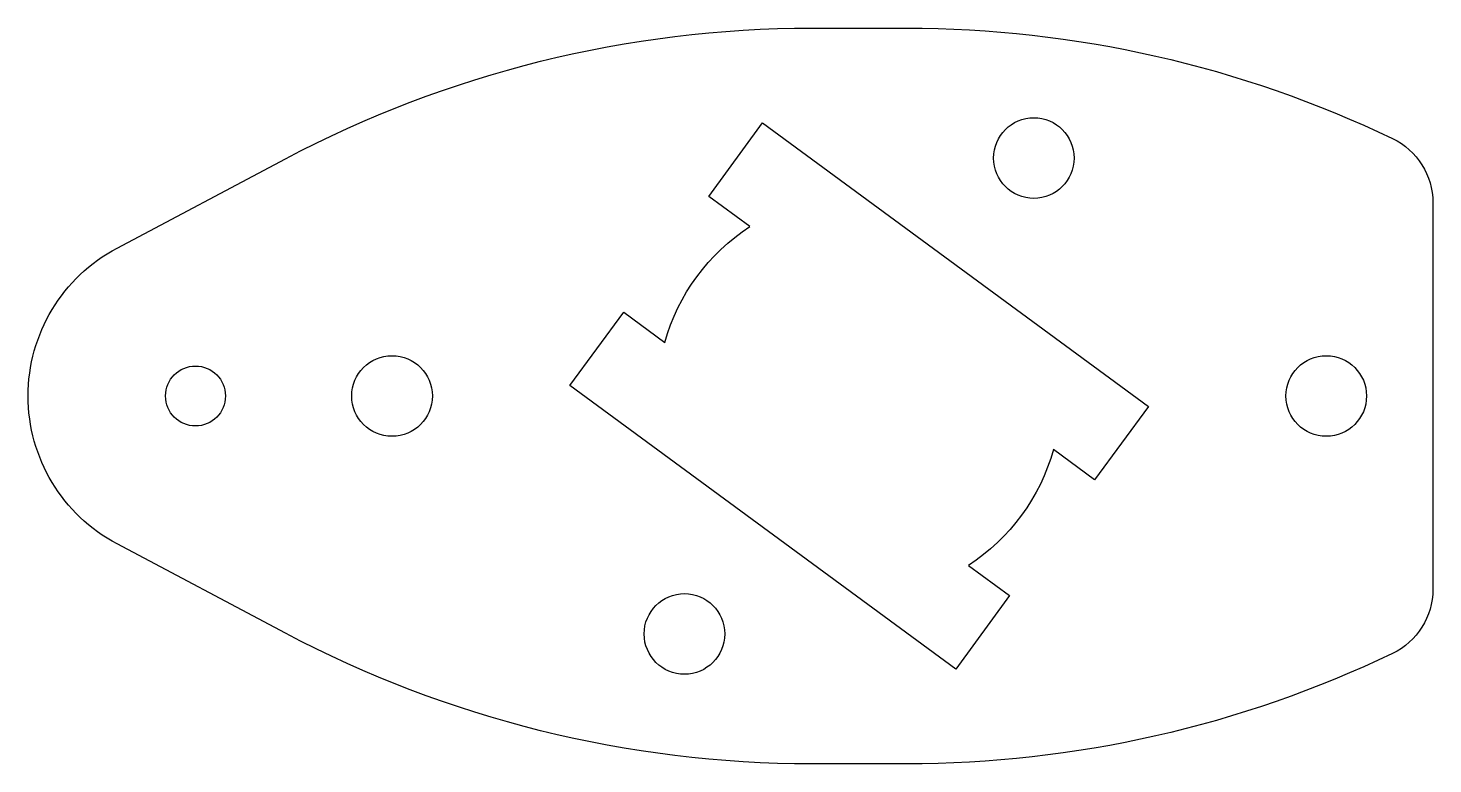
# Model space of a CAD drawing. Header units: millimetres. Extents: x -350.1 to -290.8, y -86.3 to -55.3.
import ezdxf

# ---------------------------------------------------------------- set-up
doc = ezdxf.new("R2010")
doc.units = ezdxf.units.MM
doc.layers.get('0').update_dxf_attribs({"linetype": 'CONTINUOUS'})

msp = doc.modelspace()

# ---------------------------------------------------------------- linework, layer by layer
for points in [[(-290.793, -78.953, -0.288653), (-292.496, -81.659, -0.112151), (-313, -86.316), (-317, -86.316, -0.122342), (-339.207, -80.8), (-346.305, -77.042, -0.602051), (-346.305, -64.558), (-339.207, -60.8, -0.122342), (-317, -55.284), (-313, -55.284, -0.112151), (-292.496, -59.941, -0.288653), (-290.793, -62.647)], [(-306.806, -73.06, -0.184211), (-310.392, -77.943), (-308.653, -79.22), (-310.927, -82.316), (-327.207, -70.359), (-324.933, -67.262), (-323.194, -68.54, -0.184211), (-319.608, -63.657), (-321.347, -62.38), (-319.073, -59.284), (-302.793, -71.241), (-305.067, -74.338)]]:
    msp.add_lwpolyline(points, format="xyb", close=True)
for centre, radius in [((-307.63, -60.766), 1.7), ((-334.707, -70.8), 1.7), ((-295.293, -70.8), 1.7), ((-343, -70.8), 1.264), ((-322.37, -80.834), 1.7)]:
    msp.add_circle(centre, radius)

doc.saveas('drawing.dxf')
